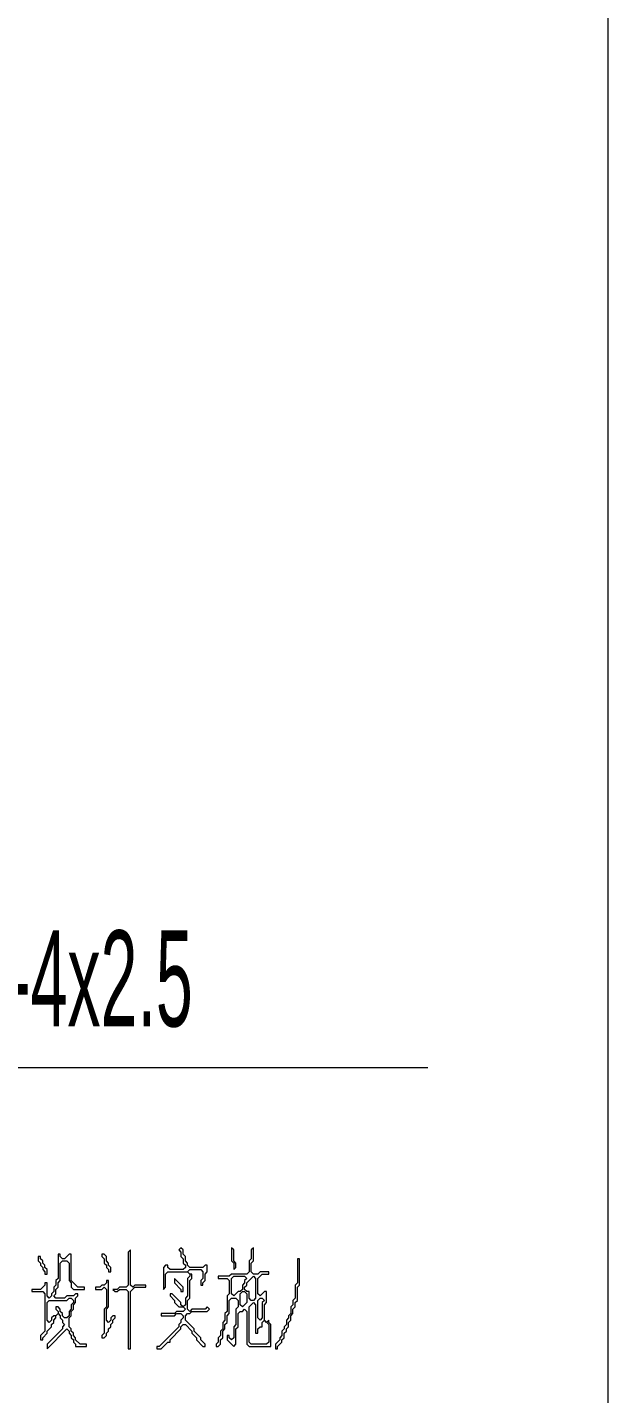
# Model space of a CAD drawing. Header units: millimetres. Extents: x 24 to 865, y 18 to 612.
# Drawn here: x 382.6 to 405.8, y 295.4 to 349.9 of the extents above; entities that cross this region are included whole.
import ezdxf

# ---------------------------------------------------------------- set-up
doc = ezdxf.new("R2010")
doc.units = ezdxf.units.MM
for name, color, linetype, lineweight in [('OCR_TEXT', 6, 'CONTINUOUS', 0), ('TRACE_STRAIGHT', 5, 'CONTINUOUS', 0), ('TRACE_TEXT_SYMBOL', 6, 'CONTINUOUS', 0)]:
    doc.layers.add(name, color=color, linetype=linetype, lineweight=lineweight)
doc.styles.add('wqy-unicode', font='wqy-unicode')

msp = doc.modelspace()

# ---------------------------------------------------------------- linework, layer by layer
at = {"layer": 'TRACE_STRAIGHT', "color": 5}
for p, q in [((405.783, 512.998), (405.783, 263.052)), ((345.116, 308.451), (398.607, 308.451))]:
    msp.add_line(p, q, dxfattribs=at)
at = {"layer": 'TRACE_TEXT_SYMBOL', "color": 6}
for points in [[(383.856, 301.007), (383.856, 300.043), (383.768, 299.956), (383.768, 299.781), (383.681, 299.693), (383.681, 299.518), (383.593, 299.43), (383.593, 299.343), (383.505, 299.255), (383.418, 299.343), (383.418, 299.868), (383.33, 299.868), (383.33, 299.781), (383.155, 299.605), (382.805, 299.605), (382.805, 299.518), (383.243, 299.518), (383.33, 299.43), (383.33, 297.941), (383.155, 297.766), (383.155, 297.591), (383.243, 297.591), (383.243, 297.679), (383.418, 297.854), (383.418, 297.941), (383.593, 298.117), (383.593, 298.204), (383.681, 298.292), (383.681, 298.379), (383.768, 298.467), (383.768, 298.554), (383.856, 298.642), (383.943, 298.554), (383.943, 298.467), (384.031, 298.379), (384.031, 298.292), (384.118, 298.204), (384.031, 298.117), (384.031, 298.029), (383.418, 297.416), (383.418, 297.241), (384.206, 298.029), (384.294, 297.941), (384.294, 297.854), (384.381, 297.766), (384.381, 297.679), (384.469, 297.591), (384.469, 297.504), (384.556, 297.416), (384.556, 297.328), (384.994, 297.328), (384.994, 297.416), (384.732, 297.416), (384.556, 297.591), (384.556, 297.679), (384.469, 297.766), (384.469, 297.854), (384.381, 297.941), (384.381, 298.029), (384.294, 298.117), (384.294, 298.467), (384.381, 298.554), (384.381, 298.73), (384.469, 298.817)], [(384.469, 298.817), (384.469, 298.992), (384.556, 299.08), (384.556, 299.255), (384.644, 299.343), (384.644, 299.43), (384.556, 299.43), (384.469, 299.343), (384.206, 299.343), (384.118, 299.255), (383.768, 299.255), (383.681, 299.343), (383.768, 299.43), (383.768, 299.605), (383.856, 299.693), (383.856, 299.868), (383.943, 299.956), (383.943, 300.656), (384.031, 300.744), (384.206, 300.744), (384.294, 300.656), (384.294, 299.956), (384.381, 299.868), (384.381, 299.693), (384.469, 299.605), (384.907, 299.605), (384.907, 299.693), (384.644, 299.693), (384.381, 299.956), (384.381, 301.007), (384.294, 301.007), (384.118, 300.831), (384.031, 300.831), (383.943, 300.919), (383.943, 301.007), (383.856, 301.007)], [(388.76, 301.269), (388.673, 301.182), (388.76, 301.094), (388.76, 300.919), (388.848, 300.831), (388.848, 300.656), (388.935, 300.569), (388.935, 300.481), (388.848, 300.394), (388.322, 300.394), (388.235, 300.481), (388.235, 300.569), (388.147, 300.569), (388.059, 300.481), (388.059, 299.605), (388.147, 299.693), (388.147, 300.218), (388.235, 300.306), (389.023, 300.306), (389.11, 300.218), (389.11, 300.131), (389.023, 300.043), (389.023, 299.343), (388.935, 299.255), (388.935, 298.992), (388.848, 298.905), (388.76, 298.992), (388.76, 299.08), (388.41, 299.43), (388.322, 299.43), (388.322, 299.343), (388.497, 299.167), (388.497, 299.08), (388.673, 298.905), (388.848, 298.905), (388.935, 298.817), (388.848, 298.73), (388.585, 298.73), (388.497, 298.642), (387.972, 298.642), (387.972, 298.554), (388.497, 298.554), (388.585, 298.642), (388.76, 298.642), (388.848, 298.554), (388.848, 298.467), (388.76, 298.379), (388.76, 298.292), (388.673, 298.204), (388.673, 298.117), (387.884, 297.328), (387.797, 297.328), (387.797, 297.241), (387.972, 297.241), (388.235, 297.504), (388.322, 297.504), (388.322, 297.591), (388.76, 298.029), (388.76, 298.117), (388.848, 298.204), (388.935, 298.204), (389.198, 297.941), (389.198, 297.854), (389.373, 297.679)], [(389.373, 297.679), (389.373, 297.591), (389.636, 297.328), (389.723, 297.328), (389.723, 297.416), (389.548, 297.591), (389.548, 297.679), (389.286, 297.941), (389.286, 298.029), (388.935, 298.379), (388.935, 298.554), (389.023, 298.642), (389.11, 298.642), (389.198, 298.73), (389.811, 298.73), (389.899, 298.817), (389.811, 298.905), (389.723, 298.817), (389.198, 298.817), (389.11, 298.73), (389.023, 298.817), (389.023, 299.167), (389.11, 299.255), (389.11, 299.956), (389.198, 300.043), (389.198, 300.218), (389.11, 300.218), (389.023, 300.306), (389.11, 300.394), (389.548, 300.394), (389.636, 300.306), (389.636, 300.043), (389.548, 299.956), (389.548, 299.781), (389.636, 299.781), (389.636, 299.868), (389.723, 299.956), (389.723, 300.218), (389.811, 300.306), (389.811, 300.569), (389.723, 300.569), (389.636, 300.481), (389.11, 300.481), (389.023, 300.569), (389.023, 300.656), (388.935, 300.744), (388.935, 300.919), (388.848, 301.007), (388.848, 301.182), (388.76, 301.269)], [(391.65, 301.269), (391.563, 301.182), (391.563, 300.831), (391.475, 300.744), (391.475, 300.306), (391.387, 300.218), (390.774, 300.218), (390.687, 300.131), (390.249, 300.131), (390.249, 300.043), (390.599, 300.043), (390.687, 299.956), (390.687, 299.43), (390.599, 299.343), (390.599, 298.73), (390.512, 298.642), (390.512, 298.379), (390.424, 298.292), (390.424, 298.029), (390.337, 297.941), (390.337, 297.766), (390.249, 297.679), (390.249, 297.504), (390.161, 297.416), (390.161, 297.328), (390.249, 297.328), (390.337, 297.416), (390.337, 297.591), (390.424, 297.679), (390.424, 297.941), (390.512, 298.029), (390.512, 298.204), (390.599, 298.292), (390.599, 298.554), (390.687, 298.642), (390.687, 299.167), (390.774, 299.255), (390.95, 299.255), (391.037, 299.167), (391.037, 298.905), (390.95, 298.817), (390.95, 298.204), (390.862, 298.117), (390.862, 297.679), (390.774, 297.591), (390.687, 297.679), (390.687, 297.766), (390.599, 297.766), (390.599, 297.591), (390.862, 297.328), (390.95, 297.416), (390.95, 298.029), (391.037, 298.117), (391.037, 298.642), (391.125, 298.73), (391.212, 298.73), (391.3, 298.817), (391.387, 298.73), (391.387, 297.416), (391.475, 297.328), (392.351, 297.328), (392.351, 298.204), (392.263, 298.292), (392.263, 298.379)], [(392.263, 298.379), (392.176, 298.292), (392.088, 298.379), (392.088, 298.992), (392.176, 299.08), (392.176, 299.518), (392.088, 299.518), (391.913, 299.343), (391.825, 299.43), (391.825, 300.043), (392.001, 300.218), (392.263, 300.218), (392.263, 300.306), (391.913, 300.306), (391.825, 300.218), (391.65, 300.218), (391.563, 300.306), (391.563, 300.656), (391.65, 300.744), (391.65, 301.269)]]:
    msp.add_lwpolyline(points, dxfattribs=at)
for points in [[(383.068, 300.919), (383.068, 300.744), (383.155, 300.656), (383.155, 300.569), (383.243, 300.481), (383.243, 300.394), (383.33, 300.306), (383.33, 300.218), (383.418, 300.218), (383.418, 300.394), (383.33, 300.481), (383.33, 300.569), (383.243, 300.656), (383.243, 300.744), (383.155, 300.831), (383.155, 300.919)], [(385.607, 301.007), (385.607, 300.919), (385.695, 300.831), (385.695, 300.656), (385.782, 300.569), (385.782, 300.481), (385.87, 300.394), (385.87, 300.306), (385.958, 300.306), (385.958, 300.481), (385.87, 300.569), (385.87, 300.656), (385.782, 300.744), (385.782, 300.919), (385.695, 301.007)], [(386.746, 301.182), (386.658, 301.094), (386.658, 299.781), (386.571, 299.693), (386.308, 299.693), (386.22, 299.605), (386.045, 299.605), (386.133, 299.518), (386.22, 299.518), (386.308, 299.605), (386.571, 299.605), (386.658, 299.518), (386.658, 297.241), (386.746, 297.241), (386.746, 299.518), (386.921, 299.693), (387.359, 299.693), (387.359, 299.781), (386.921, 299.781), (386.833, 299.693), (386.746, 299.781)], [(390.774, 301.269), (390.774, 300.744), (390.862, 300.656), (390.862, 300.394), (390.95, 300.481), (390.95, 300.656), (390.862, 300.744), (390.862, 301.182)], [(393.402, 300.831), (393.402, 299.868), (393.314, 299.781), (393.314, 299.255), (393.227, 299.167), (393.227, 298.992), (393.139, 298.905), (393.139, 298.642), (393.051, 298.554), (393.051, 298.467), (392.964, 298.379), (392.964, 298.204), (392.876, 298.117), (392.876, 298.029), (392.789, 297.941), (392.789, 297.766), (392.701, 297.679), (392.701, 297.591), (392.526, 297.416), (392.526, 297.241), (392.614, 297.241), (392.614, 297.328), (392.789, 297.504), (392.789, 297.591), (392.876, 297.679), (392.876, 297.854), (392.964, 297.941), (392.964, 298.029), (393.051, 298.117), (393.051, 298.292), (393.139, 298.379), (393.139, 298.554), (393.227, 298.642), (393.227, 298.817), (393.314, 298.905), (393.314, 299.08), (393.402, 299.167), (393.402, 299.693), (393.489, 299.781), (393.489, 300.831)], [(385.782, 299.956), (385.782, 299.868), (385.695, 299.781), (385.607, 299.781), (385.52, 299.693), (385.345, 299.693), (385.345, 299.605), (385.607, 299.605), (385.695, 299.693), (385.782, 299.605), (385.782, 298.905), (385.695, 298.817), (385.695, 297.854), (385.607, 297.766), (385.607, 297.679), (385.695, 297.679), (385.782, 297.766), (385.782, 297.854), (385.87, 297.941), (385.87, 298.029), (385.958, 298.117), (385.958, 298.204), (386.045, 298.292), (386.045, 298.379), (386.133, 298.467), (386.133, 298.554), (386.045, 298.554), (385.958, 298.467), (385.958, 298.379), (385.87, 298.292), (385.782, 298.379), (385.782, 298.817), (385.87, 298.905), (385.87, 299.956)], [(388.497, 300.043), (388.497, 299.868), (388.76, 299.605), (388.76, 299.518), (388.848, 299.518), (388.848, 299.693)], [(390.774, 300.043), (390.862, 300.131), (391.3, 300.131), (391.387, 300.043), (391.3, 299.956), (391.3, 299.868), (391.212, 299.781), (391.212, 299.605), (391.125, 299.518), (391.037, 299.518), (390.862, 299.343), (390.774, 299.43)], [(391.65, 300.131), (391.738, 300.043), (391.738, 299.255), (391.65, 299.167), (391.563, 299.167), (391.475, 299.255), (391.475, 299.518), (391.387, 299.518), (391.3, 299.605), (391.3, 299.693), (391.387, 299.781), (391.387, 299.868)], [(384.206, 299.167), (384.294, 299.255), (384.381, 299.255), (384.469, 299.167), (384.469, 299.08), (384.381, 298.992), (384.381, 298.817), (384.294, 298.73), (384.294, 298.554), (384.206, 298.467), (384.118, 298.467), (384.031, 298.554), (384.031, 298.642), (383.943, 298.73), (383.943, 298.817), (383.856, 298.905), (383.768, 298.905), (383.768, 298.817), (383.856, 298.73), (383.856, 298.642), (383.768, 298.554), (383.681, 298.554), (383.593, 298.467), (383.593, 298.379), (383.505, 298.292), (383.418, 298.379), (383.418, 299.08), (383.505, 299.167)], [(391.125, 299.43), (391.212, 299.518), (391.3, 299.518), (391.387, 299.43), (391.387, 299.08), (391.212, 298.905), (391.125, 298.992)], [(391.825, 299.167), (391.913, 299.255), (392.001, 299.255), (392.088, 299.167), (392.001, 299.08), (392.001, 298.467), (391.913, 298.379), (391.825, 298.467)], [(391.65, 299.08), (391.738, 298.992), (391.738, 297.854), (391.825, 297.854), (391.825, 298.029), (391.913, 298.117), (392.001, 298.117), (392.001, 298.292), (392.088, 298.379), (392.263, 298.204), (392.263, 297.504), (392.176, 297.416), (391.563, 297.416), (391.475, 297.504), (391.475, 298.905)]]:
    msp.add_lwpolyline(points, close=True, dxfattribs=at)

# ---------------------------------------------------------------- texts
at = {"layer": 'OCR_TEXT', "color": 6, "style": 'wqy-unicode', "width": 0.517095}
msp.add_text('直接启泵控制线 NH-KVV-4x2.5', height=3.82542, dxfattribs=at).set_placement((352.262, 310.096))

doc.saveas('drawing.dxf')
